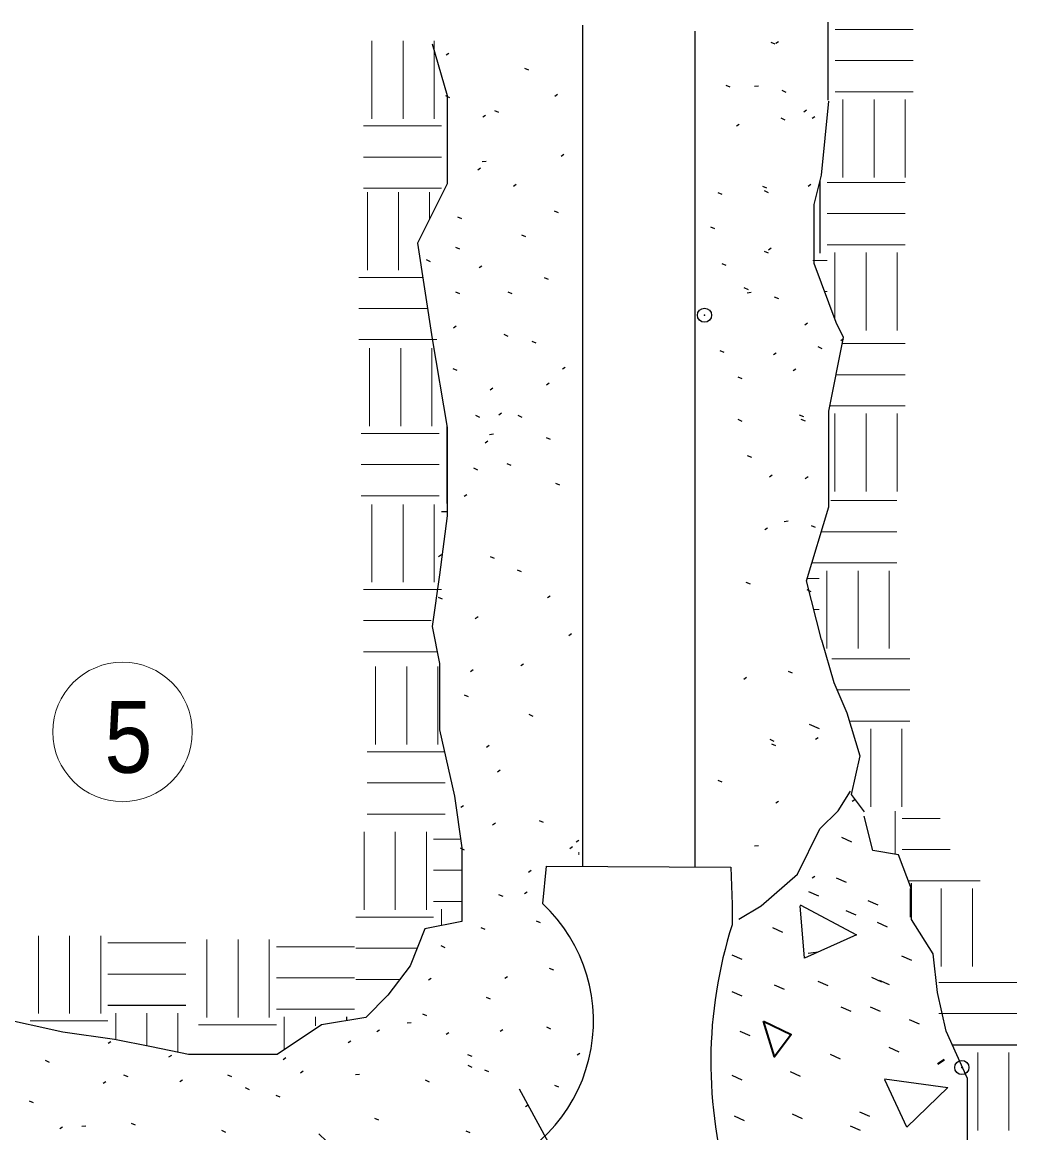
# Model space of a CAD drawing. Extents: x -7241 to 22379, y -6017 to 22379.
# Drawn here: x 4872 to 6202, y 326 to 1811 of the extents above; entities that cross this region are included whole.
import ezdxf

# ---------------------------------------------------------------- set-up
doc = ezdxf.new("R2010")
doc.units = 0
doc.header["$LTSCALE"] = 38
doc.header["$PDMODE"] = 32
doc.header["$PDSIZE"] = 19
doc.layers.add('10', color=7, linetype='Continuous', lineweight=25)

msp = doc.modelspace()

# ---------------------------------------------------------------- linework, layer by layer
at = {"layer": '10'}
for p, q in [((5621.54, 1806.78), (5621.54, 681.77)), ((5771.54, 1798.65), (5771.54, 1775.28)), ((5949.56, 1810.76), (5949.56, 1706.6)), ((5873.37, 1784.24), (5878.76, 1781.84)), ((5883.39, 1784.65), (5879.79, 1782.26)), ((5442.48, 1769.1), (5438.88, 1766.7)), ((5771.54, 1775.28), (5771.54, 681.05)), ((5543.68, 1749.36), (5549.08, 1746.96)), ((5813.04, 1726.61), (5818.43, 1724.21)), ((5856.72, 1725.31), (5851.32, 1724.71)), ((5438.14, 1712.58), (5443.53, 1710.18)), ((5588.11, 1713.99), (5584.51, 1711.59)), ((5887.78, 1719.77), (5893.18, 1717.37)), ((5491.53, 1686.21), (5487.93, 1683.81)), ((5503.69, 1692.71), (5509.08, 1690.31)), ((5886.47, 1682.76), (5891.86, 1680.37)), ((5920.96, 1692.96), (5917.36, 1690.56)), ((5932.21, 1684.4), (5928.61, 1682)), ((5830.94, 1674.04), (5827.34, 1671.64)), ((5596.62, 1633.78), (5593.03, 1631.38)), ((5492.61, 1624.62), (5487.22, 1624.02)), ((5485.05, 1615.37), (5481.45, 1612.97)), ((5532.77, 1593.57), (5529.17, 1591.17)), ((5861.89, 1591.65), (5867.28, 1589.25)), ((5926.72, 1593.62), (5923.13, 1591.22)), ((5938.83, 1598.29), (5938.83, 1501.98)), ((5802.24, 1583.07), (5807.64, 1580.67)), ((5864.11, 1585.66), (5869.51, 1583.26)), ((5454.06, 1550.58), (5459.46, 1548.18)), ((5583.62, 1558.7), (5589.01, 1556.3)), ((5792.36, 1537.1), (5797.75, 1534.7)), ((5539.77, 1526.48), (5545.17, 1524.08)), ((5451.36, 1509.95), (5456.76, 1507.55)), ((5864.32, 1504.54), (5869.71, 1502.14)), ((5873.51, 1508.48), (5869.91, 1506.09)), ((5412.1, 1493.3), (5417.5, 1490.9)), ((5807.64, 1488.29), (5813.03, 1485.89)), ((5486.6, 1484.57), (5483, 1482.18)), ((5570.12, 1469.33), (5575.52, 1466.93)), ((5837.33, 1455.79), (5842.72, 1453.39)), ((5451.36, 1450.37), (5456.76, 1447.97)), ((5521.54, 1450.37), (5526.94, 1447.97)), ((5846.84, 1449.14), (5841.44, 1448.54)), ((5877.89, 1443.6), (5883.29, 1441.2)), ((5452.36, 1404.16), (5448.76, 1401.76)), ((5922.33, 1408.23), (5918.73, 1405.83)), ((5516.14, 1393.5), (5521.54, 1391.1)), ((5553.56, 1384.42), (5558.96, 1382.02)), ((5970.37, 1387.2), (5966.78, 1384.8)), ((5804.94, 1371.83), (5810.34, 1369.43)), ((5880.35, 1368.28), (5876.75, 1365.88)), ((5935.88, 1377), (5941.28, 1374.61)), ((5448.02, 1347.64), (5453.41, 1345.24)), ((5598, 1349.05), (5594.4, 1346.65)), ((5829.23, 1336.63), (5834.63, 1334.23)), ((5906.52, 1346.99), (5902.92, 1344.59)), ((5576.86, 1328.02), (5573.26, 1325.62)), ((5501.42, 1321.27), (5497.82, 1318.87)), ((5478.36, 1285.17), (5483.75, 1282.77)), ((5513.01, 1287.81), (5509.41, 1285.41)), ((5535.04, 1285.17), (5540.43, 1282.77)), ((5829.23, 1279.76), (5834.63, 1277.36)), ((5911.3, 1285.89), (5916.7, 1283.49)), ((5913.52, 1279.9), (5918.92, 1277.5)), ((5440.13, 1271.29), (5440.13, 1167.13)), ((5494.93, 1250.43), (5491.33, 1248.03)), ((5502.5, 1259.68), (5497.1, 1259.08)), ((5572.82, 1255.38), (5578.22, 1252.98)), ((5520.01, 1220.72), (5525.41, 1218.32)), ((5841.77, 1231.34), (5847.17, 1228.94)), ((5475.66, 1214.76), (5481.05, 1212.36)), ((5875.17, 1204.97), (5871.57, 1202.58)), ((5585.21, 1194.36), (5590.6, 1191.96)), ((5922.92, 1202.72), (5919.32, 1200.33)), ((5466.83, 1178.81), (5463.24, 1176.42)), ((5432.82, 1156.33), (5440.89, 1156.33)), ((5868.68, 1134.14), (5865.08, 1131.74)), ((5896.25, 1143.38), (5890.85, 1142.78)), ((5927.31, 1137.84), (5932.71, 1135.44)), ((5432.59, 1098.4), (5429, 1096)), ((5497.79, 1096.43), (5503.18, 1094.03)), ((5533.79, 1078.66), (5539.19, 1076.26)), ((5839.97, 1062.14), (5845.36, 1059.74)), ((5428.25, 1041.88), (5433.65, 1039.48)), ((5578.23, 1043.29), (5574.63, 1040.89)), ((5921.5, 1051.97), (5926.89, 1049.57)), ((5481.65, 1015.51), (5478.05, 1013.11)), ((5606.51, 992.67), (5602.91, 990.27)), ((5542.65, 952.46), (5539.06, 950.07)), ((5475.16, 944.67), (5471.56, 942.27)), ((5896.35, 943.02), (5901.75, 940.63)), ((5840.82, 934.3), (5837.22, 931.9)), ((5462.98, 911.32), (5468.37, 908.93)), ((5549.66, 885.37), (5555.05, 882.97)), ((5924.4, 872.15), (5937.72, 866.23)), ((5871.77, 851.91), (5877.17, 849.51)), ((5936.61, 853.88), (5933.01, 851.48)), ((5496.48, 843.47), (5492.88, 841.07)), ((5873.99, 845.92), (5879.39, 843.52)), ((5511.3, 810.45), (5507.7, 808.05)), ((5802.24, 797.36), (5807.64, 794.96)), ((5963.07, 756.33), (5979.77, 782.33)), ((5462.24, 763.05), (5458.64, 760.65)), ((5883.39, 768.74), (5879.79, 766.35)), ((5985.67, 770.99), (5982.07, 768.6)), ((5563.44, 743.31), (5568.84, 740.91)), ((5504.81, 739.61), (5501.21, 737.21)), ((5616.39, 716.5), (5612.79, 714.1)), ((5967.79, 720.8), (5981.11, 714.88)), ((5457.9, 706.53), (5463.3, 704.13)), ((5607.88, 707.94), (5604.28, 705.54)), ((5856.72, 709.4), (5851.32, 708.8)), ((5552.54, 676.29), (5548.94, 673.9)), ((5572.82, 682.02), (5567.85, 632.26)), ((5572.82, 682.02), (5819.81, 680.83)), ((5819.81, 680.83), (5821.49, 630.86)), ((5932.21, 668.49), (5928.61, 666.09)), ((5960.61, 666.57), (5973.93, 660.65)), ((5509.23, 644.51), (5514.62, 642.11)), ((5547.21, 647.46), (5543.62, 645.06)), ((5923.57, 648.43), (5936.89, 642.51)), ((6059.36, 652.28), (6059.36, 614.19)), ((5821.49, 630.86), (5821.42, 603.85)), ((6002.85, 636.33), (6016.17, 630.41)), ((5559.54, 609.2), (5564.94, 606.8)), ((5973.63, 622.94), (5986.95, 617.02)), ((5485.51, 600.31), (5490.9, 597.91)), ((5875.29, 600.05), (5888.61, 594.13)), ((6015.31, 607.11), (6028.63, 601.19)), ((5431.87, 576.02), (5437.26, 573.63)), ((5936.45, 566.96), (5923.13, 565.47)), ((5820.98, 563.78), (5834.3, 557.85)), ((6048.02, 562.33), (6061.34, 556.41)), ((5576.99, 545.91), (5582.38, 543.52)), ((5418.91, 532.03), (5415.31, 529.63)), ((5521.18, 534.28), (5517.58, 531.88)), ((5877.79, 523.68), (5891.11, 517.76)), ((5936.2, 528.33), (5949.52, 522.41)), ((6008.05, 533.54), (6021.37, 527.62)), ((6018.3, 529.64), (6031.62, 523.72)), ((5492.72, 506.98), (5498.11, 504.58)), ((5821, 514.74), (5834.32, 508.81)), ((4986.69, 496.16), (5090.86, 496.16)), ((5966.73, 494.09), (5980.05, 488.17)), ((6006.26, 494.09), (6019.58, 488.17)), ((5305.92, 480.6), (5305.92, 475.62)), ((5407.29, 484.91), (5412.68, 482.51)), ((6058.18, 477.34), (6071.5, 471.42)), ((5349.73, 462.98), (5346.13, 460.59)), ((5392.24, 472.68), (5386.84, 472.08)), ((5514.69, 463.44), (5511.09, 461.04)), ((5573.32, 467.14), (5578.72, 464.74)), ((5831.84, 461.44), (5845.16, 455.52)), ((4990.78, 447.38), (4987.18, 444.98)), ((5311.58, 448.13), (5307.98, 445.74)), ((5442.48, 459.36), (5438.88, 456.96)), ((5617.76, 431.77), (5614.16, 429.37)), ((6031.08, 439.94), (6044.4, 434.02)), ((6115.7, 443.32), (6202.12, 443.32)), ((4902.92, 422.56), (4908.32, 420.16)), ((5071.53, 429.21), (5067.93, 426.82)), ((5224.7, 425.78), (5221.1, 423.38)), ((5467.78, 430.36), (5473.18, 427.96)), ((5468.14, 415.87), (5473.53, 413.47)), ((5952.46, 430.6), (5965.78, 424.68)), ((5007.76, 403.12), (5013.15, 400.73)), ((5146.68, 403.12), (5152.07, 400.73)), ((5247.73, 407.92), (5244.13, 405.53)), ((5323.06, 403.64), (5317.66, 403.04)), ((5490.36, 409.88), (5495.76, 407.48)), ((5821, 402.54), (5834.32, 396.62)), ((5899.26, 407.48), (5912.58, 401.56)), ((4984.07, 393.94), (4980.47, 391.55)), ((5086.35, 396.19), (5082.75, 393.8)), ((5410.97, 396.32), (5416.36, 393.93)), ((5583.77, 389.52), (5589.16, 387.13)), ((5170.4, 386.12), (5175.79, 383.73)), ((5211.06, 375.92), (5216.45, 373.53)), ((5607.14, 256.06), (5536.99, 384.02)), ((4881.54, 368.51), (4886.94, 366.11)), ((5548.58, 362.73), (5544.98, 360.33)), ((5343.2, 345.32), (5348.59, 342.93)), ((5824.39, 348.15), (5837.71, 342.23)), ((5901.7, 350.87), (5915.02, 344.95)), ((5991.94, 353.85), (6005.26, 347.93)), ((4925.98, 333.14), (4922.38, 330.74)), ((4957.4, 334.6), (4952, 334)), ((5017.92, 338.53), (5023.32, 336.13)), ((5138.49, 329.06), (5143.89, 326.66)), ((5465.18, 328.33), (5470.57, 325.93)), ((5979.32, 335.12), (5992.64, 329.2))]:
    msp.add_line(p, q, dxfattribs=at)
at = {"layer": '10', "lineweight": 13}
for p, q in [((5959.21, 1801.08), (6063.37, 1801.08)), ((5339.85, 1785.93), (5339.85, 1681.76)), ((5381.51, 1785.93), (5381.51, 1681.76)), ((5423.18, 1785.93), (5423.18, 1681.76)), ((5959.21, 1759.41), (6063.37, 1759.41)), ((5959.21, 1717.74), (6063.37, 1717.74)), ((5969.62, 1707.33), (5969.62, 1603.16)), ((6011.29, 1707.33), (6011.29, 1603.16)), ((6052.96, 1707.33), (6052.96, 1603.16)), ((5328.66, 1672.08), (5432.82, 1672.08)), ((5328.66, 1630.41), (5432.82, 1630.41)), ((5948.47, 1596.45), (6052.64, 1596.45)), ((5328.66, 1588.74), (5432.82, 1588.74)), ((5333.63, 1583.45), (5333.63, 1479.28)), ((5375.29, 1583.45), (5375.29, 1479.28)), ((5416.96, 1583.45), (5416.96, 1548.08)), ((5948.47, 1554.79), (6052.64, 1554.79)), ((5948.47, 1513.12), (6052.64, 1513.12)), ((5958.89, 1502.7), (5958.89, 1412.5)), ((6000.56, 1502.7), (6000.56, 1398.54)), ((6042.22, 1502.7), (6042.22, 1398.54)), ((5929.34, 1492.29), (5948.47, 1492.29)), ((5322.44, 1469.59), (5407.72, 1469.59)), ((5945, 1450.62), (5948.47, 1450.62)), ((5322.44, 1427.92), (5414.14, 1427.92)), ((5322.44, 1386.26), (5426.61, 1386.26)), ((5336.74, 1374.73), (5336.74, 1270.56)), ((5378.4, 1374.73), (5378.4, 1270.56)), ((5420.07, 1374.73), (5420.07, 1270.56)), ((5968.83, 1381.06), (6052.64, 1381.06)), ((5960.48, 1339.4), (6052.64, 1339.4)), ((5952.13, 1297.73), (6052.64, 1297.73)), ((5958.89, 1287.31), (5958.89, 1183.15)), ((6000.56, 1287.31), (6000.56, 1183.15)), ((6042.22, 1287.31), (6042.22, 1183.15)), ((5325.55, 1260.88), (5429.72, 1260.88)), ((5325.55, 1219.21), (5429.72, 1219.21)), ((5325.55, 1177.54), (5429.72, 1177.54)), ((5339.85, 1166.02), (5339.85, 1061.85)), ((5381.51, 1166.02), (5381.51, 1061.85)), ((5423.18, 1166.02), (5423.18, 1061.85)), ((5953.3, 1171.06), (6041.91, 1171.06)), ((5940.78, 1129.39), (6041.91, 1129.39)), ((5928.25, 1087.72), (6041.91, 1087.72)), ((5948.16, 1077.31), (5948.16, 973.14)), ((5989.82, 1077.31), (5989.82, 973.14)), ((6031.49, 1077.31), (6031.49, 973.14)), ((5921.99, 1066.89), (5937.74, 1066.89)), ((5328.66, 1052.16), (5432.82, 1052.16)), ((5930.76, 1025.22), (5937.74, 1025.22)), ((5328.66, 1010.49), (5418.83, 1010.49)), ((5328.66, 968.83), (5427.18, 968.83)), ((5954.7, 959.44), (6058.87, 959.44)), ((5344.67, 949.12), (5344.67, 844.95)), ((5386.34, 949.12), (5386.34, 844.95)), ((5428.01, 949.12), (5428.01, 844.95)), ((5961.75, 917.78), (6058.87, 917.78)), ((5979.64, 876.11), (6058.87, 876.11)), ((6006.79, 865.69), (6006.79, 761.53)), ((6048.45, 865.69), (6048.45, 761.53)), ((5333.48, 835.26), (5437.65, 835.26)), ((5333.48, 793.6), (5437.65, 793.6)), ((5333.48, 751.93), (5437.65, 751.93)), ((6039.3, 755.72), (6039.3, 698.2)), ((6048.95, 746.03), (6099.79, 746.03)), ((5329.3, 728.01), (5329.3, 623.85)), ((5370.97, 728.01), (5370.97, 623.85)), ((5412.63, 728.01), (5412.63, 623.85)), ((5422.28, 718.33), (5458.28, 718.33)), ((5616.54, 701.12), (5616.54, 697.37)), ((6048.95, 704.37), (6113.09, 704.37)), ((5422.28, 676.66), (5459.94, 676.66)), ((6057.06, 662.7), (6153.11, 662.7)), ((6101.03, 652.28), (6101.03, 548.12)), ((6142.7, 652.28), (6142.7, 548.12)), ((5422.28, 634.99), (5459.94, 634.99)), ((5432.69, 624.58), (5432.69, 602.65)), ((5318.11, 614.16), (5422.28, 614.16)), ((4893.71, 589.18), (4893.71, 485.01)), ((4935.38, 589.18), (4935.38, 485.01)), ((4977.05, 589.18), (4977.05, 485.01)), ((4986.69, 579.49), (5090.86, 579.49)), ((5119.19, 584.04), (5119.19, 479.87)), ((5160.86, 584.04), (5160.86, 479.87)), ((5202.53, 584.04), (5202.53, 479.87)), ((5212.17, 574.35), (5316.34, 574.35)), ((5318.11, 572.49), (5400.21, 572.49)), ((4986.69, 537.83), (5090.86, 537.83)), ((5212.17, 532.68), (5316.34, 532.68)), ((5318.11, 530.83), (5377.17, 530.83)), ((6097.95, 526.65), (6202.12, 526.65)), ((5212.17, 491.02), (5316.34, 491.02)), ((4882.53, 475.33), (4986.69, 475.33)), ((4997.11, 485.74), (4997.11, 449.95)), ((5038.78, 485.74), (5038.78, 441.63)), ((5080.44, 485.74), (5080.44, 433.32)), ((5222.59, 480.6), (5222.59, 437.02)), ((5264.26, 480.6), (5264.26, 468.69)), ((6097.95, 484.98), (6202.12, 484.98)), ((5108.01, 470.18), (5212.17, 470.18)), ((6150.04, 432.9), (6150.04, 328.73)), ((6191.7, 432.9), (6191.7, 328.73))]:
    msp.add_line(p, q, dxfattribs=at)
at = {"layer": '10', "lineweight": 35}
msp.add_line((6104.8, 423.14), (6095.92, 417.22), dxfattribs=at)
at = {"layer": '10'}
for points in [[(5420.41, 1781.81), (5440.17, 1712.77), (5440.17, 1594.41), (5400.64, 1515.51), (5420.41, 1387.28), (5440.17, 1268.93), (5440.17, 1229.47), (5440.17, 1150.57), (5430.29, 1071.66), (5420.41, 1002.62), (5430.29, 953.3), (5430.29, 874.4), (5430.29, 864.53), (5450.06, 775.77), (5459.94, 706.72), (5459.94, 608.09), (5410.53, 598.23), (5390.76, 548.91), (5361.11, 509.46), (5331.46, 479.87), (5272.17, 470.01), (5212.87, 430.55), (5153.58, 430.55), (5094.28, 430.55), (5044.87, 440.42), (4995.45, 450.28), (4926.28, 460.14), (4837.33, 479.87)], [(5940.84, 984.95), (5921.08, 1063.86), (5950.73, 1162.49), (5950.73, 1261.12), (5950.73, 1290.71), (5970.49, 1389.35), (5960.61, 1409.07), (5930.96, 1487.98), (5930.96, 1566.88), (5940.84, 1606.34), (5950.73, 1704.97)], [(5940.84, 984.95), (5957.5, 927.67), (5974.81, 887.37), (5992.11, 829.81), (5980.57, 778), (5997.88, 754.98)], [(5830.31, 611.21), (5860.49, 629.35), (5908.76, 671.67), (5938.94, 732.14), (5963.07, 756.33)], [(6061.32, 651.36), (6044.02, 697.41), (6009.41, 703.17), (5997.88, 749.22)], [(6142.07, 208.13), (6136.3, 259.93), (6136.3, 340.52), (6136.3, 398.09), (6107.46, 461.41), (6095.93, 513.21), (6090.16, 565.02), (6061.32, 611.07), (6061.32, 659.58)], [(5912.5, 630.4), (5987.98, 590.44), (5918.42, 559.36), (5912.5, 628.92)], [(6025.29, 397.9), (6109.89, 386.17), (6055.15, 333.17), (6025.8, 396.51)]]:
    msp.add_lwpolyline(points, dxfattribs=at)
at = {"layer": '10', "lineweight": 35}
msp.add_lwpolyline([(5863.49, 474.71), (5900.49, 456.95), (5878.29, 427.35)], close=True, dxfattribs=at)
at = {"layer": '10', "lineweight": 13}
msp.add_circle((5006.3, 861.68), 93.27, dxfattribs=at)
at = {"layer": '10'}
for centre, radius, start, end in [((5421.39, 475.25), 214.71, 224.63311, 46.99185), ((6399.06, 420.32), 606.09, 162.3733, 196.90248)]:
    msp.add_arc(centre, radius, start, end, dxfattribs=at)
for p in [(5784.51, 1418.94), (6128.61, 412.89)]:
    msp.add_point(p, dxfattribs=at)

# ---------------------------------------------------------------- texts
at = {"layer": '10', "width": 0.9}
msp.add_text('5', height=96, dxfattribs=at).set_placement((4982.05, 807.08))

doc.saveas('drawing.dxf')
